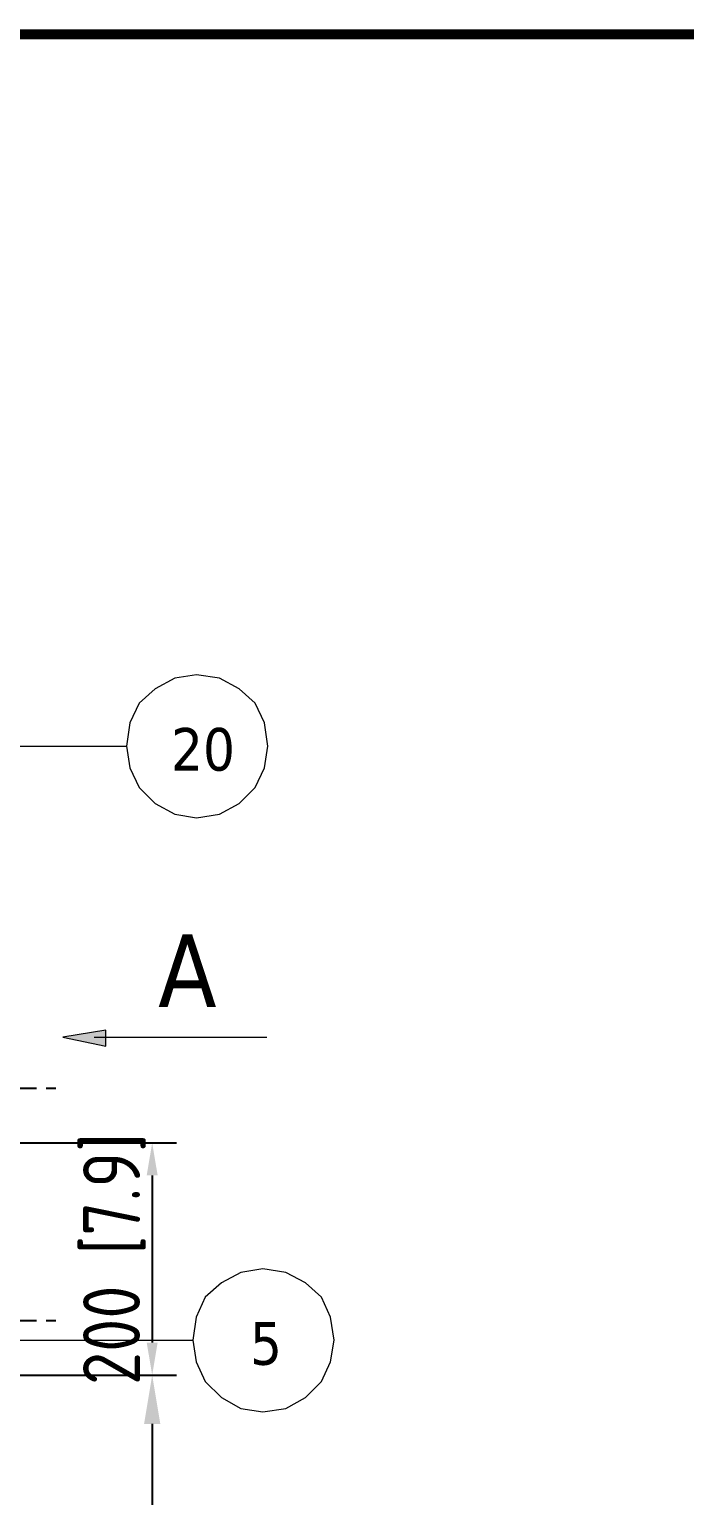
# Model space of a CAD drawing. Header units: millimetres. Extents: x 183355 to 194386, y -190559 to -183233.
# Drawn here: x 186855 to 187419, y -184738 to -183475 of the extents above; entities that cross this region are included whole.
import ezdxf

# ---------------------------------------------------------------- set-up
doc = ezdxf.new("R2010")
doc.units = ezdxf.units.MM
doc.header["$LTSCALE"] = 13
doc.linetypes.add('CENTER', pattern=[50.8, 31.75, -6.35, 6.35, -6.35])
doc.layers.add('1', color=4, linetype='Continuous')
doc.layers.add('3中心线层', color=1, linetype='CENTER')
doc.layers.add('2细实线', color=3, linetype='Continuous', lineweight=20)
doc.layers.add('铁心', color=3, linetype='Continuous', lineweight=0)
doc.styles.get("Standard").update_dxf_attribs({"font": 'gbenor.shx', "bigfont": 'gbcbig.shx'})
doc.styles.add('Tahoma$001', font='tahoma.ttf', dxfattribs={"height": 2.159784})
doc.dimstyles.new('英寸 1-10', dxfattribs={"dimscale": 14, "dimtxt": 3.5, "dimasz": 2, "dimexe": 1.5, "dimexo": 0.5, "dimgap": 0.5, "dimtad": 1, "dimtoh": 1, "dimdec": 1, "dimdsep": 46, "dimtxsty": 'Standard', "dimcen": 2.5, "dimclrd": 3, "dimclre": 3, "dimclrt": 3, "dimadec": 0, "dimazin": 2, "dimtfac": 1, "dimtdec": 1, "dimtmove": 0, "dimatfit": 2, "dimfxl": 1, "dimarcsym": 0})

# ---------------------------------------------------------------- blocks, each defined once
blk = doc.blocks.new('*D219')
at = {"layer": '2细实线', "color": 3, "linetype": 'ByBlock', "lineweight": -2}
for p, q in [((186427.2, -184634), (186981.4, -184634)), ((186960.4, -184676), (186960.4, -185957)), ((186859.2, -185999), (186981.4, -185999))]:
    blk.add_line(p, q, dxfattribs=at)
at = {"layer": '2细实线', "color": 3, "linetype": 'ByBlock'}
for points in [[(186953.4, -184676), (186967.4, -184676), (186960.4, -184634)], [(186953.4, -185957), (186967.4, -185957), (186960.4, -185999)]]:
    blk.add_solid(points, dxfattribs=at)
at = {"layer": 'Defpoints', "color": 0, "linetype": 'ByBlock'}
for p in [(186420.2, -184634), (186852.2, -185999), (186960.4, -185999)]:
    blk.add_point(p, dxfattribs=at)
at = {"layer": '2细实线', "color": 3, "linetype": 'ByBlock', "insert": (186915.1, -185316.5), "char_height": 73.5, "attachment_point": 5, "rotation": 90}
blk.add_mtext('1365 [53.7]', dxfattribs=at)
blk = doc.blocks.new('*D220')
at = {"layer": '2细实线', "color": 3, "linetype": 'ByBlock', "lineweight": -2}
for p, q in [((186577.2, -184434), (186981.4, -184434)), ((186960.4, -184462), (186960.4, -184606)), ((186949.6, -184634), (186981.4, -184634))]:
    blk.add_line(p, q, dxfattribs=at)
at = {"layer": '2细实线', "color": 3, "linetype": 'ByBlock'}
for points in [[(186955.7, -184462), (186965.1, -184462), (186960.4, -184434)], [(186955.7, -184606), (186965.1, -184606), (186960.4, -184634)]]:
    blk.add_solid(points, dxfattribs=at)
at = {"layer": 'Defpoints', "color": 0, "linetype": 'ByBlock'}
for p in [(186570.2, -184434), (186942.6, -184634), (186960.4, -184634)]:
    blk.add_point(p, dxfattribs=at)
at = {"layer": '2细实线', "color": 3, "linetype": 'ByBlock', "insert": (186927.9, -184534), "char_height": 49, "attachment_point": 5, "rotation": 90}
blk.add_mtext('200 [7.9]', dxfattribs=at)

msp = doc.modelspace()

# ---------------------------------------------------------------- hatches: boundary and pattern name
at = {"layer": '铁心'}
for points in [[(186920.518, -184337.058), (186920.518, -184350.912), (186883.472, -184343.081)], [(186920.518, -184350.912), (186883.472, -184343.081), (186920.518, -184337.058)]]:
    msp.add_hatch(color=256, dxfattribs=at).paths.add_polyline_path(points)

# ---------------------------------------------------------------- linework, layer by layer
at = {"layer": '1', "const_width": 8.634}
msp.add_lwpolyline([(183995.863, -190287.936), (193468.183, -190287.936), (193468.183, -183479.706), (183995.863, -183479.706), (183995.863, -190287.936)], dxfattribs=at)
at = {"layer": '3中心线层', "ltscale": 0.1}
for p, q in [((186819.715, -184386.973), (186884.715, -184386.973)), ((186819.715, -184586.973), (186884.715, -184586.973))]:
    msp.add_line(p, q, dxfattribs=at)
at = {"layer": '铁心'}
for p, q in [((186962.939, -184043.053), (186949.084, -184055.402)), ((186979.805, -184034.018), (186962.939, -184043.053)), ((186998.479, -184031.006), (186979.805, -184034.018)), ((187018.357, -184034.018), (186998.479, -184031.006)), ((187035.224, -184043.053), (187018.357, -184034.018)), ((187049.078, -184055.402), (187035.224, -184043.053)), ((186949.084, -184055.402), (186941.253, -184072.57)), ((187056.909, -184072.57), (187049.078, -184055.402)), ((186941.253, -184072.57), (186938.241, -184092.448)), ((187059.921, -184092.448), (187056.909, -184072.57)), ((186938.241, -184092.448), (186941.253, -184111.122)), ((187056.909, -184111.122), (187059.921, -184092.448)), ((186941.253, -184111.122), (186949.084, -184127.988)), ((187049.078, -184127.988), (187056.909, -184111.122)), ((186949.084, -184127.988), (186962.939, -184141.843)), ((187035.224, -184141.843), (187049.078, -184127.988)), ((186962.939, -184141.843), (186979.805, -184151.18)), ((187018.357, -184151.18), (187035.224, -184141.843)), ((186979.805, -184151.18), (186998.479, -184154.192)), ((186998.479, -184154.192), (187018.357, -184151.18)), ((187036.805, -184545.552), (187019.938, -184554.588)), ((187055.479, -184542.54), (187036.805, -184545.552)), ((187075.357, -184545.552), (187055.479, -184542.54)), ((187092.223, -184554.588), (187075.357, -184545.552)), ((187019.938, -184554.588), (187006.084, -184566.936)), ((187106.078, -184566.936), (187092.223, -184554.588)), ((187006.084, -184566.936), (186998.253, -184584.104)), ((187113.909, -184584.104), (187106.078, -184566.936)), ((186998.253, -184584.104), (186995.241, -184603.982)), ((187116.921, -184603.982), (187113.909, -184584.104)), ((186995.241, -184603.982), (186998.253, -184622.656)), ((187113.909, -184622.656), (187116.921, -184603.982)), ((186998.253, -184622.656), (187006.084, -184639.523)), ((187106.078, -184639.523), (187113.909, -184622.656)), ((187006.084, -184639.523), (187019.938, -184653.377)), ((187092.223, -184653.377), (187106.078, -184639.523)), ((187019.938, -184653.377), (187036.805, -184662.714)), ((187075.357, -184662.714), (187092.223, -184653.377)), ((187036.805, -184662.714), (187055.479, -184665.726)), ((187055.479, -184665.726), (187075.357, -184662.714))]:
    msp.add_line(p, q, dxfattribs=at)
for points in [[(186532.34, -184092.448), (186938.241, -184092.448), (186938.241, -184092.448)], [(186910.518, -184343.092), (187059.02, -184343.092), (187059.02, -184343.092)], [(186389.248, -184603.982), (186995.241, -184603.982), (186995.241, -184603.982)]]:
    msp.add_lwpolyline(points, dxfattribs=at)
msp.add_lwpolyline([(186920.518, -184337.058), (186883.472, -184343.081), (186920.518, -184350.912)], close=True, dxfattribs=at)

# ---------------------------------------------------------------- texts
at = {"layer": '铁心', "style": 'Tahoma$001'}
for s, height, p in [('20', 36.6818, (186976.592, -184113.531)), ('A', 62.49, (186965.46, -184317.123)), ('5', 36.682, (187044.574, -184625.066))]:
    msp.add_text(s, height=height, dxfattribs=at).set_placement(p)

# ---------------------------------------------------------------- dimensions: what is measured, and where the dimension line sits
at = {"layer": '2细实线', "linetype": 'ByBlock'}
dim = msp.add_linear_dim(base=(186960.415, -184633.97), p1=(186570.215, -184433.97), p2=(186942.555, -184633.97), angle=90, dimstyle='英寸 1-10', dxfattribs=at)
dim.commit()
dim.dimension.update_dxf_attribs({"geometry": '*D220', "text_midpoint": (186960.415, -184533.97), "dimtype": 160})
dim = msp.add_linear_dim(base=(186960.415, -185998.969), p1=(186420.215, -184633.97), p2=(186852.215, -185998.969), angle=90, dimstyle='英寸 1-10', override={"dimtxt": 5.25, "dimasz": 3}, dxfattribs=at)
dim.commit()
dim.dimension.update_dxf_attribs({"geometry": '*D219', "text_midpoint": (186915.133, -185316.469)})

doc.saveas('drawing.dxf')
